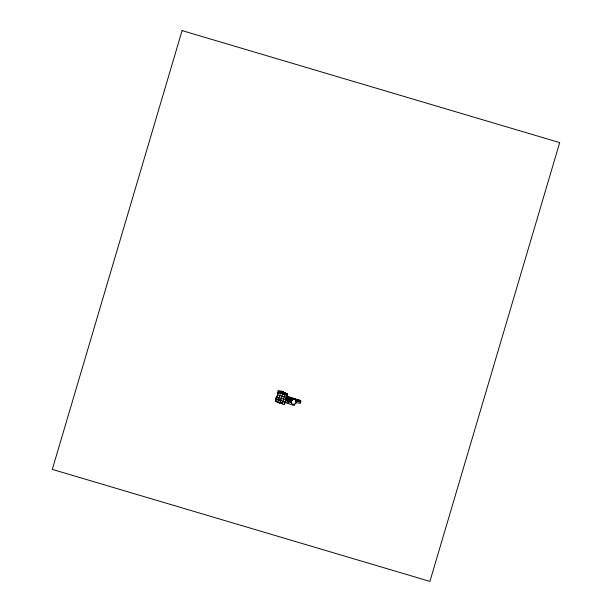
<?xml version="1.0" encoding="UTF-8"?>
<svg xmlns="http://www.w3.org/2000/svg" width="612" height="612" viewBox="0 0 612 612"><rect width="100%" height="100%" fill="white"/><g stroke="black" fill="none" stroke-linecap="round" stroke-linejoin="round"><path stroke-width="0.92" d="M280.395 391.749L280.548 391.259L278.307 390.594L277.504 393.271L277.657 392.782M277.802 402.099L275.568 401.434L276.364 398.756L276.211 399.246M276.67 397.777L278.613 391.221L278.154 392.69L287.112 395.344L287.571 393.876L278.154 391.083L278.307 390.594M278.636 397.593L277.993 399.774L278.146 399.284M280.197 402.275L279.913 403.209L277.672 402.543L280.854 391.887M280.556 392.896L281.137 390.946L283.379 391.611L279.913 403.209M284.549 404.05L284.396 404.54L282.155 403.874L285.483 392.72L280.985 391.435M285.054 394.182L285.483 392.72M284.396 404.54L287.571 393.876M287.77 398.091L288.482 398.649L286.776 398.978L287.586 397.8L288.788 397.792M287.342 398.603L287.586 397.8M275.568 399.827L275.415 400.317L276.555 396.438L276.402 396.928L285.819 399.72L286.125 398.741M276.058 398.129L276.211 397.639M278.116 392.912L277.504 394.878L286.462 397.532L286.929 396.063M275.568 401.434L275.844 400.546M276.861 397.058L277.473 395.1M278.605 399.422L278.452 399.911L280.717 400.531M277.672 402.543L277.963 401.61M282.155 403.874L282.438 402.933M284.656 403.691L284.81 403.201M285.483 400.929L285.039 402.352L282.798 401.686M299.061 401.296L299.605 401.365L299.245 401.135M287.036 398.167L287.778 398.557L286.707 398.129M286.753 398.978L287.036 397.548M286.638 396.048L300.775 400.768L286.73 396.4M286.722 398.351L286.584 398.879L287.388 396.201L287.235 396.691L285.735 396.247M288.374 397.861L286.714 397.364M292.681 399.789L288.061 399.139A1.913 0.421 16.5 0 0 287.395 399.552A1.913 0.421 16.5 0 0 289.912 400.409L291.756 400.676M295.458 401.197L300.079 401.854A1.913 0.421 16.5 0 0 300.071 401.097M291.358 402.015L289.514 401.755A1.913 0.421 16.5 0 1 287.127 400.975A1.913 0.421 16.5 0 1 287.28 400.447M295.986 402.673L299.681 403.201A1.913 0.421 16.5 0 0 300.056 402.612M288.589 401.227L288.971 401.174M288.061 403.017L288.497 403.002M278.46 391.711L287.418 394.365M278.307 392.2L287.265 394.855M282.951 401.197L285.192 401.862M285.169 401.908L275.752 399.108L275.905 398.619L280.847 400.087L280.556 401.028L278.322 400.363M275.721 400.944L277.213 401.388M280.174 402.359L282.859 403.163M280.044 402.765L282.285 403.43M290.547 398.06L293.209 398.932M292.674 399.429L286.707 397.433M296.223 400.592L300.507 401.663L300.064 401.227M291.557 402.704L288 401.48A2.394 0.528 16.5 0 1 286.309 400.554A2.394 0.528 16.5 0 1 287.426 400.317M288.114 403.017L288.436 403.239L287.571 402.994M285.689 399.215L285.376 398.825L285.666 399.2M291.878 400.577A2.142 2.088 17.4 0 1 294.609 398.642A2.142 2.088 17.4 0 1 295.841 401.755M291.901 400.439A2.142 2.088 17.4 0 1 292.697 399.705M294.326 399.544A2.142 2.088 17.4 0 1 294.839 399.774M295.275 400.118A2.142 2.088 17.4 0 1 295.604 400.562M295.252 403.124A2.394 0.528 16.5 0 1 295.259 403.407M294.724 404.914A2.394 0.528 16.5 0 1 291.916 404.8L287.464 403.277A2.394 0.528 16.5 0 1 286.056 402.076M182.085 30.6L52.303 469.389L429.915 581.4L559.697 142.611L182.085 30.6M287.426 396.392L288.328 396.691L287.464 396.377M298.97 400.172L299.872 400.47L298.97 400.172M288.535 399.621L289.445 399.904L288.535 399.621M291.373 402.941A2.639 2.57 17.4 0 0 295.925 403.094A2.639 2.57 17.4 0 0 293.722 399.154A2.639 2.57 17.4 0 0 291.373 402.941"/></g></svg>
